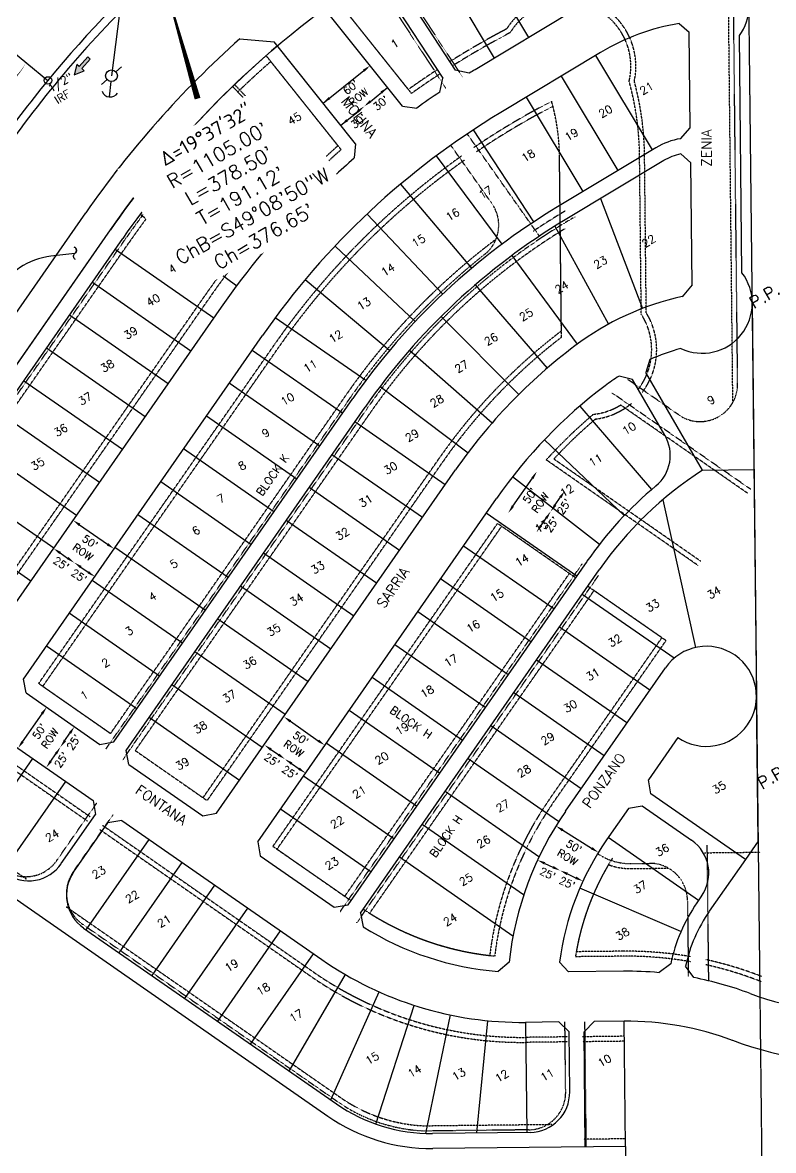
# Model space of a CAD drawing. Header units: feet. Extents: x 23 to 2149517, y -26 to 355304.
# Drawn here: x 2137476 to 2138226, y 339112 to 340239 of the extents above; entities that cross this region are included whole.
import ezdxf
from ezdxf.enums import TextEntityAlignment as Align

# ---------------------------------------------------------------- set-up
doc = ezdxf.new("R2010")
doc.units = ezdxf.units.FT
doc.header["$MEASUREMENT"] = 0
for name, pattern in [('xhpc023-pt$0$HIDDEN2', [0.1875, 0.125, -0.0625]), ('xhpc023-pt$0$xHPC007pt_PHASE1A$0$DASHED2', [0.375, 0.25, -0.125]), ('xhpc023-pt$0$xHPC007pt_PHASE1A$0$HIDDEN', [0.375, 0.25, -0.125]), ('xhpc023-pt$0$xHPC007pt_PHASE1A$0$HIDDEN4', [0.0938, 0.0625, -0.0313])]:
    doc.linetypes.add(name, pattern=pattern)
for name, color, linetype in [('A-EC-CURLEX-MATTING', 6, 'Continuous'), ('A-EC-FLOW-ARROWS', 252, 'Continuous'), ('xhpc023-pt$0$C-CURB-E', 2, 'Continuous'), ('xhpc023-pt$0$V-ESMT', 2, 'xhpc023-pt$0$HIDDEN2'), ('xhpc023-pt$0$V-POWR-TEXT', 2, 'Continuous'), ('xhpc023-pt$0$V-PROP-CORN-N', 2, 'Continuous'), ('xhpc023-pt$0$V-PROP-CORN-TEXT', 2, 'Continuous'), ('xhpc023-pt$0$V-PROP-DIMS', 4, 'Continuous'), ('xhpc023-pt$0$V-PROP-N', 2, 'Continuous'), ('xhpc023-pt$0$V-PROP-SUBD-IDEN-N', 6, 'Continuous'), ('xhpc023-pt$0$V-RWAY-LABL-N', 1, 'Continuous'), ('xhpc023-pt$0$xHPC007pt_PHASE1-AMENDED PLT$0$V-ESMT-TEXT-E', 6, 'Continuous'), ('xhpc023-pt$0$xHPC007pt_PHASE1-AMENDED PLT$0$V-RWAY-N', 6, 'Continuous'), ('xhpc023-pt$0$xHPC007pt_PHASE1-AMENDED PLT$0$V-SUBD-LINE-N', 6, 'Continuous'), ('xhpc023-pt$0$xHPC007pt_PHASE1A$0$V-AREA-TEMP-N', 6, 'Continuous'), ('xhpc023-pt$0$xHPC007pt_PHASE1A$0$V-ESMT-ACSS-N', 6, 'xhpc023-pt$0$xHPC007pt_PHASE1A$0$HIDDEN4'), ('xhpc023-pt$0$xHPC007pt_PHASE1A$0$V-ESMT-TEXT-E', 6, 'Continuous'), ('xhpc023-pt$0$xHPC007pt_PHASE1A$0$V-ESMT-UTIL-N', 6, 'xhpc023-pt$0$xHPC007pt_PHASE1A$0$DASHED2'), ('xhpc023-pt$0$xHPC007pt_PHASE1A$0$V-POWR-LINE', 6, 'xhpc023-pt$0$xHPC007pt_PHASE1A$0$ELECT_LINE'), ('xhpc023-pt$0$xHPC007pt_PHASE1A$0$V-POWR-TEXT', 6, 'Continuous'), ('xhpc023-pt$0$xHPC007pt_PHASE1A$0$V-PROP-CORN-N', 6, 'Continuous'), ('xhpc023-pt$0$xHPC007pt_PHASE1A$0$V-PROP-N', 6, 'Continuous'), ('xhpc023-pt$0$xHPC007pt_PHASE1A$0$V-RWAY-DIMS-N', 6, 'Continuous'), ('xhpc023-pt$0$xHPC007pt_PHASE1A$0$V-RWAY-N', 6, 'Continuous'), ('xhpc023-pt$0$xHPC007pt_PHASE1A$0$V-SBCK-N', 6, 'xhpc023-pt$0$xHPC007pt_PHASE1A$0$HIDDEN')]:
    doc.layers.add(name, color=color, linetype=linetype)
doc.styles.add('xhpc023-pt$0$L100', font='simplex', dxfattribs={"height": 10})
doc.styles.add('xhpc023-pt$0$L120', font='simplex', dxfattribs={"height": 12})
doc.styles.add('xhpc023-pt$0$L140', font='simplex', dxfattribs={"height": 14})
doc.styles.add('xhpc023-pt$0$L60', font='simplex', dxfattribs={"height": 6})
doc.styles.add('xhpc023-pt$0$L80', font='simplex', dxfattribs={"height": 8})
doc.styles.add('xhpc023-pt$0$xHPC007pt_PHASE1A$0$L140', font='simplex', dxfattribs={"height": 14})
doc.styles.add('xhpc023-pt$0$xHPC007pt_PHASE1A$0$Standard', font='txt')
doc.linetypes.add('xhpc023-pt$0$xHPC007pt_PHASE1A$0$ELECT_LINE', pattern='A,1,-0.02,["E",xhpc023-pt$0$xHPC007pt_PHASE1A$0$Standard,S=0.075,R=0,X=-0.025,Y=-0.0375],-0.02', length=1.04)

# ---------------------------------------------------------------- blocks, each defined once
blk = doc.blocks.new('xhpc023-pt$0$xHPC007pt_PHASE1A$0$PP')
at = {"linetype": 'Continuous'}
for p, q in [((4.4, 3.8), (10.1, 8.8)), ((-4.4, -3.8), (-10.1, -8.8))]:
    blk.add_line(p, q, dxfattribs=at)
blk.add_circle((0, 0), 5.85, dxfattribs=at)
blk = doc.blocks.new('xhpc023-pt')
at = {"layer": 'xhpc023-pt$0$C-CURB-E'}
blk.add_arc((2138348.6, 339486.6), 1087.9, 133.1781, 145.0488, dxfattribs=at)
at = {"layer": 'xhpc023-pt$0$V-ESMT'}
blk.add_line((2138253.3, 335681.3), (2138179.9, 342179.6), dxfattribs=at)
at = {"layer": 'xhpc023-pt$0$V-PROP-CORN-N'}
blk.add_circle((2137501.2, 340181.4), 3.75, dxfattribs=at)
at = {"layer": 'xhpc023-pt$0$V-PROP-DIMS'}
for points in [[(2137612.2, 340298.3, 0, 6, 0), (2137650.7, 340163.2, 6, 6, 0)], [(2137479.5, 340199.1, 0, 5, -0.249402), (2137407.4, 340154.1, 5, 5, 0.875209)]]:
    blk.add_lwpolyline(points, format="xyseb", dxfattribs=at)
at = {"layer": 'xhpc023-pt$0$V-PROP-N'}
blk.add_line((2137459.1, 340215.9), (2137501.2, 340181.4), dxfattribs=at)
blk.add_arc((2138355.8, 339481), 1105, 121.0399, 140.6655, dxfattribs=at)
at = {"layer": 'xhpc023-pt$0$V-PROP-SUBD-IDEN-N'}
blk.add_lwpolyline([(2137528.9, 340002.4, -0.57735), (2137528.2, 340008.6, 0.57735), (2137527.5, 340014.8, -0.57735), (2137528.2, 340008.6), (2137504.2, 340005.8, 0.246081), (2137450.5, 339969.1, 64.641161)], format="xyb", dxfattribs=at)
at = {"layer": 'xhpc023-pt$0$xHPC007pt_PHASE1-AMENDED PLT$0$V-ESMT-TEXT-E'}
blk.add_lwpolyline([(2138206.3, 340013.2, 0, 4.17, 0), (2138218.8, 340013.2, 0, 0, 0), (2138350.8, 340012.9, 0, 0, 0), (2138394.3, 339973.9, 0, 0, 0)], format="xyseb", dxfattribs=at)
blk.add_lwpolyline([(2138206.3, 340013.2, 0, 4.17, 0), (2138218.8, 340013.2, 0, 0, 0), (2138350.8, 340012.9, 0, 0, 0), (2138394.3, 339973.9, 0, 0, 0)], format="xyseb", dxfattribs=at)
at = {"layer": 'xhpc023-pt$0$xHPC007pt_PHASE1-AMENDED PLT$0$V-RWAY-N'}
for p, q in [((2137827.1, 340288.2), (2137895.6, 340183.7)), ((2137827.1, 340288.2), (2137895.6, 340183.7)), ((2137855.5, 340155.7), (2137774.3, 340257.3)), ((2137855.5, 340155.7), (2137774.3, 340257.3)), ((2137870.6, 340249.2), (2137908.2, 340191.8)), ((2137870.6, 340249.2), (2137908.2, 340191.8)), ((2138027.5, 340252.1), (2137927.9, 340192.1)), ((2138027.5, 340252.1), (2137927.9, 340192.1)), ((2138132, 340238.4), (2138142, 340229.8)), ((2138132, 340238.4), (2138142, 340229.8)), ((2138143, 340134), (2138142, 340229.8)), ((2138143, 340134), (2138142, 340229.8)), ((2138194.6, 339989.2), (2138192.1, 340226.3)), ((2138194.6, 339989.2), (2138192.1, 340226.3)), ((2137692.9, 340223), (2137727.4, 340219.9)), ((2137692.9, 340223), (2137727.4, 340219.9)), ((2137808.6, 340118.2), (2137727.4, 340219.9)), ((2137808.6, 340118.2), (2137727.4, 340219.9)), ((2138053.3, 340209.3), (2137953.6, 340149.3)), ((2138053.3, 340209.3), (2137953.6, 340149.3)), ((2137922.2, 340188.7), (2137908.2, 340191.8)), ((2137892.8, 340169.8), (2137895.6, 340183.7)), ((2137685.6, 340175.2), (2137772.4, 340085.3)), ((2137685.6, 340175.2), (2137772.4, 340085.3)), ((2137855.5, 340155.7), (2137869.8, 340153.8)), ((2137855.5, 340155.7), (2137869.8, 340153.8)), ((2137714.2, 340124), (2137761.7, 340074.8)), ((2137714.2, 340124), (2137761.7, 340074.8)), ((2138133.2, 340123.1), (2138143, 340134)), ((2137808.6, 340118.2), (2137807.3, 340103.9)), ((2137808.6, 340118.2), (2137807.3, 340103.9)), ((2138108.6, 340114.2), (2138010.4, 340055)), ((2138108.6, 340114.2), (2138010.4, 340055)), ((2138116.4, 340101.3), (2138018.1, 340042.2)), ((2138116.4, 340101.3), (2138018.1, 340042.2)), ((2138143.4, 340099), (2138133.4, 340107.9)), ((2138144.7, 339977.3), (2138143.4, 340099)), ((2138144.7, 339977.3), (2138143.4, 340099)), ((2137772.4, 340085.3), (2137786.6, 340085)), ((2137761.6, 340060.4), (2137761.7, 340074.8)), ((2137143.3, 339480.3), (2137539, 340049.2)), ((2137143.3, 339480.3), (2137539, 340049.2)), ((2137219.3, 339537), (2137563.6, 340032)), ((2137219.3, 339537), (2137563.6, 340032)), ((2137263, 339573.6), (2137576, 340023.5)), ((2137263, 339573.6), (2137576, 340023.5)), ((2138144.7, 339977.3), (2138135, 339965.3)), ((2138144.7, 339977.3), (2138135, 339965.3)), ((2137441.5, 339620), (2137674.5, 339954.9)), ((2137441.5, 339620), (2137674.5, 339954.9)), ((2138204.9, 339959.3), (2138209.1, 339566.5)), ((2138204.9, 339959.3), (2138209.1, 339566.5)), ((2137476.8, 339583.2), (2137715.5, 339926.4)), ((2137476.8, 339583.2), (2137715.5, 339926.4)), ((2138102.6, 339902.5), (2138098.6, 339889.6)), ((2138155.3, 339791.9), (2138098.6, 339889.6)), ((2138155.3, 339791.9), (2138098.6, 339889.6)), ((2138085.3, 339882.5), (2138071.8, 339885.9)), ((2138117.6, 339826.9), (2138085.3, 339882.5)), ((2138117.6, 339826.9), (2138085.3, 339882.5)), ((2137567.1, 339520.4), (2137805.8, 339863.6)), ((2137567.1, 339520.4), (2137805.8, 339863.6)), ((2137579.4, 339511.9), (2137818.1, 339855)), ((2137579.4, 339511.9), (2137818.1, 339855)), ((2137669.7, 339449), (2137908.4, 339792.2)), ((2137669.7, 339449), (2137908.4, 339792.2)), ((2137710.8, 339420.5), (2137949.5, 339763.6)), ((2137710.8, 339420.5), (2137949.5, 339763.6)), ((2137801.1, 339357.7), (2138039.8, 339700.8)), ((2137801.1, 339357.7), (2138039.8, 339700.8)), ((2137813.4, 339349.2), (2138052.1, 339692.3)), ((2137813.4, 339349.2), (2138052.1, 339692.3)), ((2138018.3, 339451), (2138118.1, 339594.5)), ((2138018.3, 339451), (2138118.1, 339594.5)), ((2137479.3, 339569.3), (2137476.8, 339583.2)), ((2137479.3, 339569.3), (2137476.8, 339583.2)), ((2137479.3, 339569.3), (2137553.2, 339517.9)), ((2137479.3, 339569.3), (2137553.2, 339517.9)), ((2137219.3, 339537), (2137780.9, 339146.4)), ((2137219.3, 339537), (2137780.9, 339146.4)), ((2137459, 339522.6), (2137546.3, 339461.8)), ((2137459, 339522.6), (2137546.3, 339461.8)), ((2137553.2, 339517.9), (2137567.1, 339520.4)), ((2138130.6, 339524.9), (2138101.1, 339482.5)), ((2138130.6, 339524.9), (2138101.1, 339482.5)), ((2137581.9, 339497.9), (2137579.4, 339511.9)), ((2137581.9, 339497.9), (2137655.8, 339446.5)), ((2137581.9, 339497.9), (2137655.8, 339446.5)), ((2138103.6, 339468.6), (2138101.1, 339482.5)), ((2137546.3, 339461.8), (2137548.8, 339447.9)), ((2138198, 339403), (2138103.6, 339468.6)), ((2138198, 339403), (2138103.6, 339468.6)), ((2137514.5, 339398.7), (2137548.8, 339447.9)), ((2137514.5, 339398.7), (2137548.8, 339447.9)), ((2137655.8, 339446.5), (2137669.7, 339449)), ((2137655.8, 339446.5), (2137669.7, 339449)), ((2138081.1, 339453.8), (2138059.3, 339422.5)), ((2138081.1, 339453.8), (2138059.3, 339422.5)), ((2138095, 339456.3), (2138081.1, 339453.8)), ((2138144.3, 339422), (2138095, 339456.3)), ((2138144.3, 339422), (2138095, 339456.3)), ((2137526.8, 339390.1), (2137561.1, 339439.4)), ((2137526.8, 339390.1), (2137561.1, 339439.4)), ((2137575, 339441.9), (2137561.1, 339439.4)), ((2137575, 339441.9), (2137774.9, 339302.8)), ((2137575, 339441.9), (2137774.9, 339302.8)), ((2137710.8, 339420.5), (2137713.3, 339406.6)), ((2137710.8, 339420.5), (2137713.3, 339406.6)), ((2137713.3, 339406.6), (2137787.2, 339355.2)), ((2137713.3, 339406.6), (2137787.2, 339355.2)), ((2138198, 339403), (2138162, 339351.1)), ((2138198, 339403), (2138162, 339351.1)), ((2137787.2, 339355.2), (2137801.1, 339357.7)), ((2138154.3, 339366.4), (2138149.6, 339359.7)), ((2138154.3, 339366.4), (2138149.6, 339359.7)), ((2137813.4, 339349.2), (2137816.1, 339335.5)), ((2137536.8, 339334.4), (2137789.5, 339158.7)), ((2137536.8, 339334.4), (2137789.5, 339158.7)), ((2137962, 339300.4), (2137951.1, 339291.1)), ((2137962, 339300.4), (2137951.1, 339291.1)), ((2138012.3, 339300.4), (2138021.2, 339290.6)), ((2138012.3, 339300.4), (2138021.2, 339290.6)), ((2138076.2, 339291.2), (2138021.2, 339290.6)), ((2138076.2, 339291.2), (2138021.2, 339290.6)), ((2138123.4, 339298.6), (2138111.8, 339289.8)), ((2138146.4, 339284.8), (2138138.3, 339296.4)), ((2138011.8, 339240.5), (2137978.5, 339240.1)), ((2138011.8, 339240.5), (2137978.5, 339240.1)), ((2138011.8, 339240.5), (2138021.9, 339230.6)), ((2138036.9, 339230.8), (2138046.8, 339240.9)), ((2138076.8, 339241.2), (2138046.8, 339240.9)), ((2138076.8, 339241.2), (2138046.8, 339240.9)), ((2138022.5, 339170.6), (2138021.9, 339230.6)), ((2138022.5, 339170.6), (2138021.9, 339230.6)), ((2138038.1, 339115.8), (2138036.9, 339230.8)), ((2138038.1, 339115.8), (2138036.9, 339230.8)), ((2137983, 339130.2), (2137885.5, 339129.1)), ((2137983, 339130.2), (2137885.5, 339129.1))]:
    blk.add_line(p, q, dxfattribs=at)
for centre, radius, start, end in [((2138151.7, 340255.8), 50, 323.7445, 102.9793), ((2138151.7, 340255.8), 50, 323.7445, 102.9793), ((2138169.3, 340016.5), 225, 99.5405, 121.04), ((2138169.3, 340016.5), 225, 99.5405, 121.04), ((2138355.8, 339481), 995, 131.7761, 145.1772), ((2138355.8, 339481), 995, 131.7761, 145.1772), ((2138355.8, 339481), 965, 130.3902, 145.1772), ((2138355.8, 339481), 965, 130.3902, 145.1772), ((2138355.8, 339481), 830, 121.04, 121.4965), ((2138355.8, 339481), 830, 121.04, 121.4965), ((2138355.8, 339481), 1105, 140.6655, 145.1772), ((2138355.8, 339481), 1105, 140.6655, 145.1772), ((2138355.8, 339481), 830, 123.9127, 125.847), ((2138355.8, 339481), 830, 123.9127, 125.847), ((2138355.8, 339481), 780, 121.04, 145.1772), ((2138355.8, 339481), 780, 121.04, 145.1772), ((2137685.4, 340096.3), 40, 43.9706, 137.458), ((2137685.4, 340096.3), 40, 43.9706, 137.458), ((2138355.8, 339481), 950, 137.458, 145.1772), ((2138355.8, 339481), 950, 137.458, 145.1772), ((2138143.9, 340055.6), 68.4, 99.0004, 121.04), ((2138143.9, 340055.6), 68.4, 99.0004, 121.04), ((2138355.8, 339481), 830, 131.3704, 133.3047), ((2138355.8, 339481), 830, 131.3704, 133.3047), ((2138143.9, 340055.6), 53.4, 101.3629, 121.04), ((2138143.9, 340055.6), 53.4, 101.3629, 121.04), ((2138355.8, 339481), 830, 135.7209, 145.1772), ((2138355.8, 339481), 830, 135.7209, 145.1772), ((2138355.8, 339481), 670, 121.04, 145.1772), ((2138355.8, 339481), 670, 121.04, 145.1772), ((2138355.8, 339481), 655, 121.04, 145.1772), ((2138355.8, 339481), 655, 121.04, 145.1772), ((2138154.9, 339958.8), 50, 244.837, 37.4843), ((2138154.9, 339958.8), 50, 244.837, 37.4843), ((2138193.3, 339696.6), 275, 102.2372, 127.0109), ((2138193.3, 339696.6), 275, 102.2372, 127.0109), ((2138355.8, 339481), 545, 127.0109, 145.1772), ((2138355.8, 339481), 545, 127.0109, 145.1772), ((2138193.3, 339696.6), 225, 105.3728, 113.7786), ((2138193.3, 339696.6), 225, 105.3728, 113.7786), ((2138355.8, 339481), 495, 127.0109, 145.1772), ((2138355.8, 339481), 495, 127.0109, 145.1772), ((2138193.3, 339696.6), 225, 122.6946, 127.0109), ((2138193.3, 339696.6), 225, 122.6946, 127.0109), ((2138083, 339806.8), 40, 309.9376, 30.1479), ((2138083, 339806.8), 40, 309.9376, 30.1479), ((2138355.8, 339481), 370, 122.8223, 145.1772), ((2138355.8, 339481), 370, 122.8223, 145.1772), ((2138355.8, 339481), 385, 129.9376, 145.1772), ((2138355.8, 339481), 385, 129.9376, 145.1772), ((2138159.1, 339565.9), 50, 235.1772, 145.1772), ((2138159.1, 339565.9), 50, 235.1772, 145.1772), ((2138285.1, 339265.4), 325, 145.1772, 173.8269), ((2138285.1, 339265.4), 325, 145.1772, 173.8269), ((2138285.1, 339265.4), 275, 145.1748, 172.6901), ((2138285.1, 339265.4), 275, 145.1748, 172.6901), ((2138121.5, 339389.2), 40, 325.1772, 55.1772), ((2138121.5, 339389.2), 40, 325.1772, 55.1772), ((2137481.7, 339421.5), 40, 235.1772, 325.1772), ((2137481.7, 339421.5), 40, 235.1772, 325.1772), ((2137559.7, 339367.3), 40, 145.1772, 235.1772), ((2137559.7, 339367.3), 40, 145.1772, 235.1772), ((2138285.1, 339265.4), 165, 145.1748, 168.4204), ((2138285.1, 339265.4), 165, 145.1748, 168.4204), ((2138285.1, 339265.4), 150, 145.1748, 168.0702), ((2138285.1, 339265.4), 150, 145.1748, 168.0702), ((2137974.8, 339590.1), 300, 238.0686, 265.4661), ((2137974.8, 339590.1), 300, 238.0686, 265.4661), ((2137974.8, 339590.1), 350, 235.1772, 270.6144), ((2137974.8, 339590.1), 350, 235.1772, 270.6144), ((2138080, 338941.2), 350, 84.7857, 90.6144), ((2138080, 338941.2), 350, 84.7857, 90.6144), ((2138308.1, 339549.9), 300, 249.4518, 301.0667), ((2138308.1, 339549.9), 300, 249.4518, 301.0667), ((2138080, 338941.2), 350, 69.4518, 79.0559), ((2138080, 338941.2), 350, 69.4518, 79.0559), ((2138308.1, 339549.9), 350, 249.4518, 301.0667), ((2138308.1, 339549.9), 350, 249.4518, 301.0667), ((2138080, 338941.2), 300, 69.4518, 90.6144), ((2138080, 338941.2), 300, 69.4518, 90.6144), ((2137982.5, 339170.2), 40, 270.6144, 0.6144), ((2137982.5, 339170.2), 40, 270.6144, 0.6144), ((2137883.7, 339294.1), 165, 235.1772, 270.6144), ((2137883.7, 339294.1), 165, 235.1772, 270.6144)]:
    blk.add_arc(centre, radius, start, end, dxfattribs=at)
at = {"layer": 'xhpc023-pt$0$xHPC007pt_PHASE1-AMENDED PLT$0$V-SUBD-LINE-N'}
for p, q in [((2137919.6, 340327.2), (2137981.5, 340224.4)), ((2137919.6, 340327.2), (2137981.5, 340224.4)), ((2137885.4, 340306.6), (2137947.2, 340203.8)), ((2137885.4, 340306.6), (2137947.2, 340203.8)), ((2138105.2, 340112.1), (2138048.5, 340206.4)), ((2138105.2, 340112.1), (2138048.5, 340206.4)), ((2138070.9, 340091.5), (2138014.2, 340185.7)), ((2138070.9, 340091.5), (2138014.2, 340185.7)), ((2138036.1, 340070.5), (2137979.3, 340164.8)), ((2138036.1, 340070.5), (2137979.3, 340164.8)), ((2137986.8, 340040.2), (2137926.3, 340132)), ((2137986.8, 340040.2), (2137926.3, 340132)), ((2137650.1, 340117), (2137739.3, 340036.6)), ((2137650.1, 340117), (2137739.3, 340036.6)), ((2137955.1, 340017.9), (2137889.3, 340106)), ((2137955.1, 340017.9), (2137889.3, 340106)), ((2137621, 340083.1), (2137713.8, 340007)), ((2137621, 340083.1), (2137713.8, 340007)), ((2137924.6, 339993.8), (2137853.8, 340077.9)), ((2137924.6, 339993.8), (2137853.8, 340077.9)), ((2138053.3, 340063.3), (2138095.2, 339953.5)), ((2138053.3, 340063.3), (2138095.2, 339953.5)), ((2137593.5, 340047.8), (2137689.8, 339976.2)), ((2137593.5, 340047.8), (2137689.8, 339976.2)), ((2137895.6, 339967.9), (2137820.1, 340047.9)), ((2137895.6, 339967.9), (2137820.1, 340047.9)), ((2138007.8, 340035.8), (2138061.4, 339937.9)), ((2138007.8, 340035.8), (2138061.4, 339937.9)), ((2137568.4, 340012.7), (2137667, 339944.1)), ((2137568.4, 340012.7), (2137667, 339944.1)), ((2137868.2, 339940.4), (2137788.1, 340015.9)), ((2137868.2, 339940.4), (2137788.1, 340015.9)), ((2137964.6, 340006.3), (2138029.9, 339917.8)), ((2137964.6, 340006.3), (2138029.9, 339917.8)), ((2137545.6, 339979.8), (2137644.1, 339911.3)), ((2137545.6, 339979.8), (2137644.1, 339911.3)), ((2137842.4, 339911.4), (2137758.1, 339982.1)), ((2137842.4, 339911.4), (2137758.1, 339982.1)), ((2137928.1, 339977), (2137999.9, 339893.7)), ((2137928.1, 339977), (2137999.9, 339893.7)), ((2137522.8, 339947), (2137621.3, 339878.5)), ((2137522.8, 339947), (2137621.3, 339878.5)), ((2137818.7, 339881.4), (2137728.3, 339944.3)), ((2137818.7, 339881.4), (2137728.3, 339944.3)), ((2137894, 339945.5), (2137971.6, 339867.5)), ((2137894, 339945.5), (2137971.6, 339867.5)), ((2137499.9, 339914.2), (2137598.4, 339845.6)), ((2137499.9, 339914.2), (2137598.4, 339845.6)), ((2137795.5, 339848.8), (2137705.2, 339911.6)), ((2137795.5, 339848.8), (2137705.2, 339911.6)), ((2137862.3, 339911.7), (2137945.2, 339839.3)), ((2137862.3, 339911.7), (2137945.2, 339839.3)), ((2137477.1, 339881.3), (2137575.6, 339812.8)), ((2137477.1, 339881.3), (2137575.6, 339812.8)), ((2137772.7, 339816), (2137682.4, 339878.8)), ((2137772.7, 339816), (2137682.4, 339878.8)), ((2137833.1, 339875.7), (2137920.9, 339809.4)), ((2137833.1, 339875.7), (2137920.9, 339809.4)), ((2138104.6, 339772.7), (2138032.8, 339856)), ((2138104.6, 339772.7), (2138032.8, 339856)), ((2137454.2, 339848.5), (2137552.8, 339780)), ((2137454.2, 339848.5), (2137552.8, 339780)), ((2137749.9, 339783.1), (2137659.6, 339845.9)), ((2137749.9, 339783.1), (2137659.6, 339845.9)), ((2137898.2, 339777.4), (2137807.9, 339840.2)), ((2137898.2, 339777.4), (2137807.9, 339840.2)), ((2138077, 339746.5), (2137997.4, 339822.3)), ((2138077, 339746.5), (2137997.4, 339822.3)), ((2137431.4, 339815.6), (2137529.9, 339747.1)), ((2137431.4, 339815.6), (2137529.9, 339747.1)), ((2137727, 339750.3), (2137636.7, 339813.1)), ((2137727, 339750.3), (2137636.7, 339813.1)), ((2137875.3, 339744.6), (2137785, 339807.4)), ((2137875.3, 339744.6), (2137785, 339807.4)), ((2138052.2, 339717.7), (2137965.4, 339785.3)), ((2138052.2, 339717.7), (2137965.4, 339785.3)), ((2138155.3, 339791.9), (2138206.7, 339792.5)), ((2138155.3, 339791.9), (2138206.7, 339792.5)), ((2137408.6, 339782.8), (2137507.1, 339714.3)), ((2137408.6, 339782.8), (2137507.1, 339714.3)), ((2137704.2, 339717.4), (2137613.9, 339780.3)), ((2137704.2, 339717.4), (2137613.9, 339780.3)), ((2137852.5, 339711.7), (2137762.2, 339774.6)), ((2137852.5, 339711.7), (2137762.2, 339774.6)), ((2138115.4, 339762.2), (2138148.2, 339614.7)), ((2138115.4, 339762.2), (2138148.2, 339614.7)), ((2137385.7, 339750), (2137484.2, 339681.4)), ((2137385.7, 339750), (2137484.2, 339681.4)), ((2137681.3, 339684.6), (2137591, 339747.4)), ((2137681.3, 339684.6), (2137591, 339747.4)), ((2137829.6, 339678.9), (2137739.3, 339741.7)), ((2137829.6, 339678.9), (2137739.3, 339741.7)), ((2138029.5, 339686.1), (2137939.2, 339748.9)), ((2138029.5, 339686.1), (2137939.2, 339748.9)), ((2137658.5, 339651.8), (2137568.2, 339714.6)), ((2137658.5, 339651.8), (2137568.2, 339714.6)), ((2137806.8, 339646.1), (2137716.5, 339708.9)), ((2137806.8, 339646.1), (2137716.5, 339708.9)), ((2138006.7, 339653.2), (2137916.4, 339716)), ((2138006.7, 339653.2), (2137916.4, 339716)), ((2137635.7, 339618.9), (2137545.4, 339681.8)), ((2137635.7, 339618.9), (2137545.4, 339681.8)), ((2137784, 339613.2), (2137693.6, 339676)), ((2137784, 339613.2), (2137693.6, 339676)), ((2137983.8, 339620.4), (2137893.5, 339683.2)), ((2137983.8, 339620.4), (2137893.5, 339683.2)), ((2138126.8, 339604), (2138035.1, 339667.8)), ((2138126.8, 339604), (2138035.1, 339667.8)), ((2137961, 339587.5), (2137870.7, 339650.4)), ((2137961, 339587.5), (2137870.7, 339650.4)), ((2137612.8, 339586.1), (2137522.5, 339648.9)), ((2137612.8, 339586.1), (2137522.5, 339648.9)), ((2137761.1, 339580.4), (2137670.8, 339643.2)), ((2137761.1, 339580.4), (2137670.8, 339643.2)), ((2138102.5, 339572.2), (2138012.2, 339635)), ((2138102.5, 339572.2), (2138012.2, 339635)), ((2137590, 339553.3), (2137499.7, 339616.1)), ((2137590, 339553.3), (2137499.7, 339616.1)), ((2137938.1, 339554.7), (2137847.8, 339617.5)), ((2137938.1, 339554.7), (2137847.8, 339617.5)), ((2137738.3, 339547.6), (2137648, 339610.4)), ((2137738.3, 339547.6), (2137648, 339610.4)), ((2138079.7, 339539.3), (2137989.4, 339602.1)), ((2138079.7, 339539.3), (2137989.4, 339602.1)), ((2137915.3, 339521.9), (2137825, 339584.7)), ((2137915.3, 339521.9), (2137825, 339584.7)), ((2137715.4, 339514.7), (2137625.1, 339577.5)), ((2137715.4, 339514.7), (2137625.1, 339577.5)), ((2138056.9, 339506.5), (2137966.6, 339569.3)), ((2138056.9, 339506.5), (2137966.6, 339569.3)), ((2138210.7, 339421.2), (2138209.1, 339566.5)), ((2138210.7, 339421.2), (2138209.1, 339566.5)), ((2137892.5, 339489), (2137802.2, 339551.8)), ((2137892.5, 339489), (2137802.2, 339551.8)), ((2137692.6, 339481.9), (2137602.3, 339544.7)), ((2137692.6, 339481.9), (2137602.3, 339544.7)), ((2138034, 339473.6), (2137943.7, 339536.5)), ((2138034, 339473.6), (2137943.7, 339536.5)), ((2137869.6, 339456.2), (2137779.3, 339519)), ((2137869.6, 339456.2), (2137779.3, 339519)), ((2137423.3, 339413.4), (2137486.1, 339503.7)), ((2137423.3, 339413.4), (2137486.1, 339503.7)), ((2138011.4, 339440.7), (2137920.9, 339503.6)), ((2138011.4, 339440.7), (2137920.9, 339503.6)), ((2137456.1, 339390.5), (2137519, 339480.8)), ((2137456.1, 339390.5), (2137519, 339480.8)), ((2137846.8, 339423.4), (2137756.5, 339486.2)), ((2137846.8, 339423.4), (2137756.5, 339486.2)), ((2137991.8, 339405.5), (2137898, 339470.8)), ((2137991.8, 339405.5), (2137898, 339470.8)), ((2137823.9, 339390.5), (2137733.6, 339453.3)), ((2137823.9, 339390.5), (2137733.6, 339453.3)), ((2137976.5, 339367.5), (2137875.2, 339438)), ((2137976.5, 339367.5), (2137875.2, 339438)), ((2138151.3, 339362), (2138061, 339424.8)), ((2138151.3, 339362), (2138061, 339424.8)), ((2137539.5, 339332.6), (2137602.3, 339422.9)), ((2137539.5, 339332.6), (2137602.3, 339422.9)), ((2138210.7, 339421.2), (2138198, 339403)), ((2138210.7, 339421.2), (2138198, 339403)), ((2137965.8, 339326.2), (2137852.4, 339405.1)), ((2137965.8, 339326.2), (2137852.4, 339405.1)), ((2137572.3, 339309.7), (2137635.2, 339400)), ((2137572.3, 339309.7), (2137635.2, 339400)), ((2137605.2, 339286.9), (2137668, 339377.2)), ((2137605.2, 339286.9), (2137668, 339377.2)), ((2138133.6, 339330.8), (2138032.6, 339374.3)), ((2138133.6, 339330.8), (2138032.6, 339374.3)), ((2137638, 339264), (2137700.8, 339354.3)), ((2137638, 339264), (2137700.8, 339354.3)), ((2137670.9, 339241.2), (2137733.7, 339331.5)), ((2137670.9, 339241.2), (2137733.7, 339331.5)), ((2137703.7, 339218.3), (2137766.5, 339308.6)), ((2137703.7, 339218.3), (2137766.5, 339308.6)), ((2137742.3, 339191.5), (2137798.5, 339287.8)), ((2137742.3, 339191.5), (2137798.5, 339287.8)), ((2137783.7, 339162.7), (2137832, 339270.6)), ((2137783.7, 339162.7), (2137832, 339270.6)), ((2137828.7, 339138.5), (2137867.1, 339257.1)), ((2137828.7, 339138.5), (2137867.1, 339257.1)), ((2137878.8, 339129.2), (2137903.5, 339247.5)), ((2137878.8, 339129.2), (2137903.5, 339247.5)), ((2137929.8, 339129.6), (2137940.8, 339241.8)), ((2137929.8, 339129.6), (2137940.8, 339241.8)), ((2137938.8, 339221.3), (2137940.8, 339241.8)), ((2137938.8, 339221.3), (2137940.8, 339241.8)), ((2137978.5, 339240.1), (2137979.7, 339130.1)), ((2137978.5, 339240.1), (2137979.7, 339130.1)), ((2138078.1, 339116.2), (2138076.8, 339241.2)), ((2138078.1, 339116.2), (2138076.8, 339241.2))]:
    blk.add_line(p, q, dxfattribs=at)
at = {"layer": 'xhpc023-pt$0$xHPC007pt_PHASE1A$0$V-AREA-TEMP-N'}
blk.add_lwpolyline([(2137219.3, 339537), (2137563.6, 340032, -0.10571), (2137858.3, 340307.8), (2138155.3, 340486.6), (2138253.1, 340319.4)], format="xyb", dxfattribs=at)
at = {"layer": 'xhpc023-pt$0$xHPC007pt_PHASE1A$0$V-ESMT-ACSS-N'}
for p, q in [((2138190.3, 339878.4), (2138185, 340371.6)), ((2137824.7, 340286.7), (2137898.7, 340173.7)), ((2137872.4, 340250.4), (2137915.5, 340184.6)), ((2137687.6, 340177.2), (2137781.4, 340080.1)), ((2137992.2, 340025.9), (2137920.1, 340128)), ((2137712.6, 340122.6), (2137767.1, 340066.1)), ((2137944.7, 340058.5), (2137903.7, 340116.6)), ((2137265.1, 339572.2), (2137578, 340022)), ((2138131.4, 339847.2), (2138079.8, 339883.1)), ((2137559.4, 339513.6), (2137803.8, 339865)), ((2138203.5, 339772.7), (2138064.7, 339869.2)), ((2137575.8, 339502.2), (2137820.2, 339853.6)), ((2137793.3, 339350.9), (2138034.9, 339698.2)), ((2137809.8, 339339.5), (2138051.3, 339686.7)), ((2137510, 339401.8), (2137550, 339459.3)), ((2137526.4, 339390.4), (2137566.4, 339447.8)), ((2138159.6, 339417.1), (2138161.1, 339281.7)), ((2138083.5, 339398.8), (2138102.3, 339399)), ((2138140.2, 339361.9), (2138141, 339285.8)), ((2137535.8, 339338.2), (2137790.9, 339160.7)), ((2138018.5, 339170.6), (2138017.7, 339240.6)), ((2138039.1, 339115.8), (2138037.7, 339240.8)), ((2137981.4, 339132.7), (2137885.4, 339131.6))]:
    blk.add_line(p, q, dxfattribs=at)
for centre, radius, start, end in [((2137685.6, 340096.5), 37.5, 43.9706, 137.4357), ((2138355.8, 339481), 947.5, 137.4357, 145.1772), ((2137914.1, 340036.8), 37.5, 308.4746, 35.2449), ((2138355.8, 339481), 652.5, 120.1626, 123.9327), ((2138355.8, 339481), 652.5, 123.9327, 145.1772), ((2138355.8, 339481), 672.5, 128.4746, 145.1772), ((2138152.8, 339878), 37.5, 235.1772, 0.6144), ((2137479.2, 339423.2), 37.5, 235.1772, 325.1772), ((2138082.8, 339456.3), 57.5, 235.5401, 270.6144), ((2137557.2, 339369), 37.5, 145.1772, 235.1772), ((2138102.7, 339361.5), 37.5, 0.6144, 90.6144), ((2137981, 339170.2), 37.5, 270.6144, 0.6144), ((2137883.7, 339294.1), 162.5, 235.1772, 270.6144)]:
    blk.add_arc(centre, radius, start, end, dxfattribs=at)
at = {"layer": 'xhpc023-pt$0$xHPC007pt_PHASE1A$0$V-ESMT-TEXT-E'}
blk.add_lwpolyline([(2138207.1, 339944, 0, 4.17, 0), (2138194.6, 339944, 0, 0, 0), (2138179.4, 339944, 0, 0, 0)], format="xyseb", dxfattribs=at)
at = {"layer": 'xhpc023-pt$0$xHPC007pt_PHASE1A$0$V-ESMT-UTIL-N'}
for p, q in [((2138185.5, 339859.7), (2138180, 340371.5)), ((2137864.5, 340168.4), (2137794, 340256.6)), ((2137794.1, 340112.3), (2137723.7, 340200.5)), ((2138014.3, 339924.8), (2138012.3, 340105.8)), ((2138094, 339947.6), (2138092.3, 340106.6)), ((2137269.2, 339569.3), (2137582.1, 340019.2)), ((2137431.8, 339632.4), (2137662.2, 339963.5)), ((2137492, 339578.8), (2137727.8, 339917.8)), ((2137563.8, 339528.8), (2137799.7, 339867.9)), ((2138200.6, 339768.6), (2138073.5, 339857)), ((2137588.5, 339511.7), (2137824.3, 339850.7)), ((2137660.3, 339461.7), (2137896.1, 339800.8)), ((2138150.6, 339696.8), (2137999.1, 339802.2)), ((2137726, 339416), (2137950.4, 339738.7)), ((2138022.2, 339688.7), (2137950.4, 339738.7)), ((2137797.8, 339366.1), (2138022.2, 339688.7)), ((2137822.6, 339349.2), (2138046.8, 339671.6)), ((2138118.7, 339621.6), (2138046.8, 339671.6)), ((2138006, 339459.6), (2138118.7, 339621.6)), ((2137492, 339578.8), (2137563.8, 339528.8)), ((2137277.3, 339524.1), (2137479.8, 339383.2)), ((2137454.2, 339507.6), (2137543.5, 339445.5)), ((2137588.5, 339511.7), (2137660.3, 339461.7)), ((2137555.8, 339437), (2137766.4, 339290.5)), ((2137726, 339416), (2137797.8, 339366.1)), ((2138157.2, 339409.6), (2138212.8, 339410.2)), ((2138083.5, 339393.8), (2138121.1, 339394.2)), ((2137519.5, 339355.6), (2137793.8, 339164.8)), ((2138076.1, 339306.2), (2138028.2, 339305.7)), ((2138020.4, 339225.6), (2137978.7, 339225.1)), ((2138076.9, 339226.2), (2138035.4, 339225.7)), ((2138004.6, 339137.9), (2137885.4, 339136.6)), ((2138078, 339123.7), (2138036.5, 339123.3))]:
    blk.add_line(p, q, dxfattribs=at)
for centre, radius, start, end in [((2138018.6, 340195.4), 65, 346.8114, 148.7066), ((2138355.8, 339481), 845, 117.6966, 122.2113), ((2138355.8, 339481), 957.5, 131.3025, 133.9706), ((2138355.8, 339481), 845, 123.2468, 125.556), ((2137802.3, 340103.5), 290, 0.6144, 15.4113), ((2138355.8, 339481), 765, 117.343, 124.143), ((2137802.3, 340103.5), 210, 0.6144, 15.7513), ((2138355.8, 339481), 942.5, 135.993, 145.1772), ((2138355.8, 339481), 845, 131.6614, 133.9706), ((2138355.8, 339481), 765, 125.2449, 145.1772), ((2138355.8, 339481), 845, 135.0061, 145.1772), ((2138355.8, 339481), 662.5, 120.6677, 123.9327), ((2138355.8, 339481), 647.5, 121.4387, 123.9327), ((2138355.8, 339481), 677.5, 126.929, 145.1772), ((2138355.8, 339481), 647.5, 123.9327, 145.1772), ((2138039.4, 339912.4), 65, 322.1384, 32.8186), ((2138355.8, 339481), 560, 127.5846, 145.1772), ((2138039.4, 339912.4), 65, 275.9616, 301.6511), ((2138355.8, 339481), 480, 130.1777, 137.9965), ((2138285.1, 339265.4), 340, 145.1772, 173.0775), ((2138285.1, 339265.4), 260, 149.4405, 171.0982), ((2138082.8, 339456.3), 62.5, 249.7442, 270.6144), ((2137974.8, 339590.1), 285, 237.675, 264.5199), ((2138080, 338941.2), 365, 80.0005, 90.6144), ((2137974.8, 339590.1), 365, 235.1772, 270.6144), ((2138080, 338941.2), 365, 68.4264, 77.5947), ((2137883.7, 339294.1), 157.5, 235.1772, 270.6144)]:
    blk.add_arc(centre, radius, start, end, dxfattribs=at)
at = {"layer": 'xhpc023-pt$0$xHPC007pt_PHASE1A$0$V-POWR-LINE'}
blk.add_line((2137582.7, 340328.8), (2137564.7, 340186.1), dxfattribs=at)
at = {"layer": 'xhpc023-pt$0$xHPC007pt_PHASE1A$0$V-POWR-TEXT'}
blk.add_line((2137562.6, 340164.9), (2137564.5, 340180.3), dxfattribs=at)
blk.add_arc((2137563.5, 340173.6), 8.79, 199.7734, 326.6374, dxfattribs=at)
at = {"layer": 'xhpc023-pt$0$xHPC007pt_PHASE1A$0$V-PROP-CORN-N'}
blk.add_circle((2137501.2, 340181.4), 3.75, dxfattribs=at)
at = {"layer": 'xhpc023-pt$0$xHPC007pt_PHASE1A$0$V-PROP-N'}
for p, q in [((2137459.1, 340215.9), (2137501.2, 340181.4)), ((2137219.3, 339537), (2137780.9, 339146.4)), ((2138078.1, 339116.2), (2137885.6, 339114.1)), ((2138078.1, 339116.2), (2138079.6, 338978.8))]:
    blk.add_line(p, q, dxfattribs=at)
for centre, radius, start, end in [((2138355.8, 339481), 1105, 121.0399, 140.6655), ((2137883.7, 339294.1), 180, 235.1772, 270.6144)]:
    blk.add_arc(centre, radius, start, end, dxfattribs=at)
at = {"layer": 'xhpc023-pt$0$xHPC007pt_PHASE1A$0$V-RWAY-DIMS-N'}
for p, q in [((2137776.2, 340158.8), (2137816.8, 340191.2)), ((2137823.4, 340160.5), (2137840.5, 340174.4)), ((2137793.9, 340136.6), (2137811, 340150.4)), ((2137965.8, 339756), (2137985.2, 339783.9)), ((2138008, 339757.2), (2138013.1, 339764.6)), ((2137993.9, 339736.6), (2137999, 339744)), ((2137532.8, 339737.3), (2137560.7, 339717.9)), ((2137513.4, 339709.2), (2137520.8, 339704.1)), ((2137534.1, 339695.1), (2137541.5, 339690)), ((2137475.9, 339520.5), (2137495.3, 339548.5)), ((2137743.4, 339541), (2137771.3, 339521.5)), ((2137518.1, 339521.8), (2137523.2, 339529.2)), ((2137504, 339501.1), (2137509.1, 339508.5)), ((2137724, 339512.8), (2137731.4, 339507.7)), ((2137744.6, 339498.7), (2137752.1, 339493.6)), ((2138015.5, 339432.2), (2138044.4, 339414.2)), ((2137997.6, 339399), (2138005.7, 339395.2)), ((2138020.3, 339388.4), (2138028.4, 339384.7))]:
    blk.add_line(p, q, dxfattribs=at)
for points in [[(2137816, 340192.3), (2137817.7, 340190.2), (2137823.1, 340196.2)], [(2137833.5, 340170.4), (2137835.1, 340168.3), (2137840.5, 340174.4)], [(2137781.6, 340164.8), (2137783.3, 340162.7), (2137776.2, 340158.8)], [(2137822.6, 340161.6), (2137824.3, 340159.5), (2137817.2, 340155.5)], [(2137810.2, 340151.5), (2137811.9, 340149.4), (2137817.2, 340155.5)], [(2137799.3, 340142.7), (2137801, 340140.6), (2137793.9, 340136.6)], [(2137984.1, 339784.6), (2137986.3, 339783.1), (2137989.7, 339790.5)], [(2138012, 339765.4), (2138014.2, 339763.9), (2138017.6, 339771.2)], [(2137964.7, 339756.7), (2137966.9, 339755.2), (2137961.2, 339749.4)], [(2138006.9, 339757.9), (2138009.1, 339756.4), (2138003.5, 339750.6)], [(2137533.6, 339738.4), (2137532.1, 339736.2), (2137526.3, 339741.9)], [(2137997.9, 339744.7), (2138000.1, 339743.2), (2138003.5, 339750.6)], [(2137992.8, 339737.3), (2137995, 339735.8), (2137989.4, 339730)], [(2137561.5, 339719), (2137560, 339716.8), (2137567.3, 339713.3)], [(2137514.2, 339710.3), (2137512.7, 339708.1), (2137506.8, 339713.7)], [(2137521.6, 339705.2), (2137520.1, 339703), (2137527.4, 339699.5)], [(2137534.8, 339696.2), (2137533.3, 339694), (2137527.4, 339699.6)], [(2137542.2, 339691.1), (2137540.7, 339688.9), (2137548.1, 339685.4)], [(2137494.2, 339549.2), (2137496.4, 339547.7), (2137499.9, 339555)], [(2137744.2, 339542.1), (2137742.7, 339539.9), (2137736.9, 339545.5)], [(2137522.1, 339529.9), (2137524.3, 339528.4), (2137527.8, 339535.8)], [(2137474.8, 339521.3), (2137477, 339519.8), (2137471.3, 339514)], [(2137508, 339509.3), (2137510.2, 339507.8), (2137513.7, 339515.1)], [(2137517.1, 339522.5), (2137519.3, 339521), (2137513.6, 339515.2)], [(2137724.8, 339513.9), (2137723.2, 339511.7), (2137717.4, 339517.3)], [(2137772.1, 339522.6), (2137770.6, 339520.5), (2137777.9, 339517)], [(2137732.2, 339508.8), (2137730.7, 339506.6), (2137738, 339503.2)], [(2137745.4, 339499.8), (2137743.9, 339497.6), (2137738, 339503.2)], [(2137502.9, 339501.9), (2137505.1, 339500.4), (2137499.5, 339494.5)], [(2137752.8, 339494.7), (2137751.3, 339492.5), (2137758.7, 339489.1)], [(2138016.2, 339433.3), (2138014.8, 339431), (2138008.7, 339436.4)], [(2138045.1, 339415.3), (2138043.7, 339413), (2138051.2, 339409.9)], [(2137998.1, 339400.2), (2137997, 339397.8), (2137990.3, 339402.3)], [(2138006.3, 339396.4), (2138005.2, 339394), (2138013, 339391.8)], [(2138020.8, 339389.7), (2138019.7, 339387.2), (2138013, 339391.8)], [(2138029, 339385.9), (2138027.9, 339383.4), (2138035.7, 339381.3)]]:
    blk.add_solid(points, dxfattribs=at)
at = {"layer": 'xhpc023-pt$0$xHPC007pt_PHASE1A$0$V-RWAY-N'}
blk.add_arc((2138355.8, 339481), 1105, 140.6655, 145.1772, dxfattribs=at)
at = {"layer": 'xhpc023-pt$0$xHPC007pt_PHASE1A$0$V-SBCK-N'}
for p, q in [((2137861.3, 340172.3), (2137789.5, 340262.3)), ((2137791, 340116.2), (2137719.2, 340206.2)), ((2138014.2, 339931), (2138012.3, 340105.8)), ((2138099, 339949.1), (2138097.3, 340106.7)), ((2137428.5, 339636.4), (2137658.1, 339966.4)), ((2137496.1, 339575.9), (2137731.9, 339915)), ((2137656.2, 339464.6), (2137892, 339803.6)), ((2138153.5, 339700.9), (2138006.7, 339803)), ((2137730.1, 339413.2), (2137954.5, 339735.8)), ((2138028.4, 339684.4), (2137954.5, 339735.8)), ((2138114.6, 339624.5), (2138040.7, 339675.8)), ((2138001.9, 339462.5), (2138114.6, 339624.5)), ((2137496.1, 339575.9), (2137563.8, 339528.8)), ((2137588.5, 339511.7), (2137652.1, 339467.4)), ((2137452.5, 339502.7), (2137540.6, 339441.4)), ((2137552.9, 339432.9), (2137763.5, 339286.4)), ((2137730.1, 339413.2), (2137803.9, 339361.8)), ((2138076, 339311.2), (2138029.1, 339310.7)), ((2138020.4, 339220.6), (2137978.8, 339220.1)), ((2138077, 339221.2), (2138035.4, 339220.7))]:
    blk.add_line(p, q, dxfattribs=at)
for centre, radius, start, end in [((2138018.6, 340195.4), 70, 347.8679, 147.5536), ((2138355.8, 339481), 850, 117.7884, 122.2416), ((2138355.8, 339481), 850, 123.2468, 125.574), ((2137802.3, 340103.5), 295, 0.6144, 15.1676), ((2138355.8, 339481), 760, 117.4251, 124.143), ((2137802.3, 340103.5), 210, 0.6144, 14.3549), ((2138355.8, 339481), 850, 131.6434, 133.9706), ((2138355.8, 339481), 760, 125.2449, 145.1772), ((2138355.8, 339481), 850, 134.9759, 145.1772), ((2138039.4, 339912.4), 70, 322.5438, 31.6171), ((2138355.8, 339481), 565, 127.2039, 145.1772), ((2138039.4, 339912.4), 70, 277.246, 309.8986), ((2138355.8, 339481), 475, 130.3591, 137.3121), ((2138285.1, 339265.4), 345, 145.1772, 173.0912), ((2138285.1, 339265.4), 260, 147.7514, 169.9791), ((2137974.8, 339590.1), 285, 236.2103, 263.5145), ((2138080, 338941.2), 370, 80.1455, 90.6144), ((2138080, 338941.2), 370, 68.7418, 77.7737), ((2137974.8, 339590.1), 370, 235.1772, 270.6144)]:
    blk.add_arc(centre, radius, start, end, dxfattribs=at)
at = {"layer": 'xhpc023-pt$0$xHPC007pt_PHASE1A$0$V-POWR-TEXT'}
blk.add_blockref('xhpc023-pt$0$xHPC007pt_PHASE1A$0$PP', (2137564.7, 340186.1), dxfattribs=at)
at = {"layer": 'xhpc023-pt$0$V-POWR-TEXT', "style": 'xhpc023-pt$0$L60'}
for p in [(2138206.5, 339952.9), (2138214.6, 339472.6)]:
    blk.add_text('P.P.', height=12, rotation=30.3292, dxfattribs=at).set_placement(p)
at = {"layer": 'xhpc023-pt$0$V-PROP-CORN-TEXT', "insert": (2137500, 340176), "char_height": 8, "width": 26.3, "attachment_point": 1, "rotation": 30.3292, "style": 'xhpc023-pt$0$L80'}
blk.add_mtext('1/2" IRF', dxfattribs=at)
at = {"layer": 'xhpc023-pt$0$V-PROP-SUBD-IDEN-N', "style": 'xhpc023-pt$0$L100'}
for s, rotation, p in [('1', 31.0667, (2137847.7, 340218.3)), ('21', 31.0667, (2138099.3, 340173.5)), ('45', 31.0667, (2137747.6, 340143.3)), ('20', 31.0667, (2138058.3, 340150.6)), ('19', 31.0667, (2138024.2, 340127.3)), ('18', 31.0667, (2137981.1, 340106.3)), ('44', 31.0667, (2137708.8, 340095.7)), ('43', 31.0667, (2137680.6, 340064.3)), ('17', 31.0667, (2137938.4, 340069.6)), ('16', 31.0667, (2137905.5, 340047.4)), ('42', 31.0667, (2137654.3, 340031.6)), ('15', 31.0667, (2137871.5, 340021.2)), ('22', 31.0667, (2138101.4, 340020.9)), ('41', 31.0667, (2137628.5, 339995)), ('23', 31.0667, (2138053.2, 339999.7)), ('14', 31.0667, (2137840.9, 339992.3)), ('24', 31.0667, (2138014.5, 339974.8)), ('40', 31.0667, (2137606.3, 339961.9)), ('13', 31.0667, (2137816.9, 339958.2)), ('25', 31.0667, (2137979.1, 339947.4)), ('39', 31.0667, (2137583.9, 339929.2)), ('12', 31.0667, (2137788.7, 339925.6)), ('26', 31.0667, (2137943.9, 339922.8)), ('38', 31.0667, (2137560.6, 339896.2)), ('11', 31.0667, (2137763.3, 339896)), ('27', 31.0667, (2137914.5, 339895.5)), ('37', 31.0667, (2137538.4, 339863.3)), ('10', 31.0667, (2137740.5, 339863)), ('28', 31.0667, (2137889.9, 339861.1)), ('9', 31.0667, (2138163.9, 339862.1)), ('36', 31.0667, (2137514, 339832)), ('9', 31.0667, (2137718.8, 339829.2)), ('29', 31.0667, (2137865, 339826.7)), ('10', 31.0667, (2138081.8, 339833.7)), ('BLOCK K', 54.6715, (2137725.7, 339787.1)), ('11', 31.0667, (2138048.3, 339802)), ('35', 31.0667, (2137491, 339798.3)), ('8', 31.0667, (2137695.2, 339796.5)), ('30', 31.0667, (2137843.5, 339794.1)), ('12', 31.0667, (2138019.6, 339771.6)), ('7', 31.0667, (2137674.2, 339763.7)), ('31', 31.0667, (2137818.7, 339761.3)), ('13', 31.0667, (2137994.5, 339735.7)), ('6', 31.0667, (2137649.2, 339731.5)), ('32', 31.0667, (2137795.4, 339728.3)), ('14', 31.0667, (2137974.8, 339702)), ('5', 31.0667, (2137627, 339698.4)), ('33', 31.0667, (2137770.8, 339694.6)), ('15', 31.0667, (2137949.8, 339666.8)), ('34', 31.0667, (2138166.7, 339669.7)), ('4', 31.0667, (2137605.7, 339665.6)), ('34', 31.0667, (2137749.6, 339662.6)), ('33', 31.0667, (2138105.4, 339656.7)), ('35', 31.0667, (2137726.8, 339632.3)), ('16', 31.0667, (2137926, 339635.9)), ('3', 31.0667, (2137582.4, 339631.2)), ('32', 31.0667, (2138067.6, 339621.7)), ('36', 31.0667, (2137702.8, 339599.5)), ('17', 31.0667, (2137903.9, 339601.7)), ('2', 31.0667, (2137558.8, 339599.5)), ('31', 31.0667, (2138045.6, 339587.9)), ('1', 31.0667, (2137537.4, 339567.1)), ('37', 31.0667, (2137682.5, 339566)), ('18', 31.0667, (2137880, 339570.7)), ('30', 31.0667, (2138023.1, 339556.2)), ('BLOCK H', 325.1772, (2137864, 339539.9)), ('38', 31.0667, (2137653.5, 339535)), ('19', 31.0667, (2137855, 339533.5)), ('29', 31.0667, (2138000.5, 339523.7)), ('39', 31.0667, (2137635.5, 339498.6)), ('20', 31.0667, (2137834.7, 339504.2)), ('28', 31.0667, (2137976.9, 339491.3)), ('35', 31.0667, (2138171.8, 339474.9)), ('21', 31.0667, (2137812.3, 339470.3)), ('27', 31.0667, (2137955.7, 339456.5)), ('BLOCK H', 55.1284, (2137898.9, 339426.1)), ('22', 31.0667, (2137790.2, 339440.2)), ('24', 31.0667, (2137505.5, 339426.8)), ('26', 31.0667, (2137936.4, 339420.7)), ('36', 31.0667, (2138114.9, 339412.4)), ('23', 31.0667, (2137784.9, 339399)), ('23', 31.0667, (2137552.1, 339390.1)), ('25', 31.0667, (2137918.9, 339382.9)), ('37', 31.0667, (2138092.9, 339375.3)), ('22', 31.0667, (2137585.3, 339365.7)), ('21', 31.0667, (2137617.3, 339341.3)), ('24', 31.0667, (2137903.1, 339342.8)), ('38', 31.0667, (2138075.2, 339328.6)), ('19', 31.0667, (2137684.7, 339297.1)), ('18', 31.0667, (2137716.2, 339273.4)), ('17', 31.0667, (2137749.2, 339246.8)), ('15', 31.0667, (2137825.2, 339204.2)), ('10', 31.0667, (2138057.3, 339201.9)), ('14', 31.0667, (2137867.5, 339191.4)), ('13', 31.0667, (2137911.7, 339188.2)), ('12', 31.0667, (2137954.6, 339186.6)), ('11', 31.0667, (2138000, 339187.6))]:
    blk.add_text(s, height=8, rotation=rotation, dxfattribs=at).set_placement(p, align=Align.MIDDLE)
at = {"layer": 'xhpc023-pt$0$V-RWAY-LABL-N', "style": 'xhpc023-pt$0$L120'}
for s, rotation, p in [('MOLINA', 308.6087, (2137793.5, 340160.3)), ('ZENIA', 89.8441, (2138164.1, 340095.2)), ('SARRIA', 55.3323, (2137837.1, 339653)), ('PONZANO', 54.5511, (2138042.6, 339453.2)), ('FONTANA', 325.3323, (2137587.6, 339469.8))]:
    blk.add_text(s, height=10, rotation=rotation, dxfattribs=at).set_placement(p)
at = {"layer": 'xhpc023-pt$0$xHPC007pt_PHASE1A$0$V-RWAY-DIMS-N', "char_height": 6, "attachment_point": 5, "style": 'xhpc023-pt$0$xHPC007pt_PHASE1A$0$L140'}
for s, insert, rotation in [("{\\H1.25x;60'\\PROW}", (2137807.7, 340169.7), 39.0911), ("{\\H1.25x;30'}", (2137833.8, 340158.8), 38.9607), ("{\\H1.25x;30'}", (2137811.5, 340140.8), 38.9607), ("{\\H1.25x;50'\\PROW}", (2137987.9, 339762.9), 55.6596), ("{\\H1.25x;25'}", (2138016.9, 339755.5), 55.5292), ("{\\H1.25x;25'}", (2138004.6, 339737.7), 55.5292), ("{\\H1.25x;50'\\PROW}", (2137539.7, 339715.2), 325.6596), ("{\\H1.25x;25'}", (2137514.5, 339698.5), 325.5292), ("{\\H1.25x;25'}", (2137532.3, 339686.2), 325.5292), ("{\\H1.25x;50'\\PROW}", (2137498, 339527.4), 55.6596), ("{\\H1.25x;25'}", (2137527, 339520.1), 55.5292), ("{\\H1.25x;50'\\PROW}", (2137750.3, 339518.8), 325.6596), ("{\\H1.25x;25'}", (2137514.7, 339502.3), 55.5292), ("{\\H1.25x;25'}", (2137725.1, 339502.2), 325.5292), ("{\\H1.25x;25'}", (2137742.9, 339489.8), 325.5292), ("{\\H1.25x;50'\\PROW}", (2138023.5, 339410.4), 328.5437), ("{\\H1.25x;25'}", (2138000.5, 339388.6), 335.0017), ("{\\H1.25x;25'}", (2138020, 339379.4), 335.0017)]:
    blk.add_mtext(s, dxfattribs=dict(at, insert=insert, rotation=rotation))
at = {"layer": 'xhpc023-pt$0$V-PROP-DIMS', "insert": (2137720.4, 340019.6, 567), "char_height": 14, "attachment_point": 8, "rotation": 29.7785, "style": 'xhpc023-pt$0$L140', "bg_fill": 3, "box_fill_scale": 1.5, "bg_fill_color": 256, "bg_fill_transparency": 15663176}
blk.add_mtext('Δ=19°37\'32"\\PR=1105.00\'\\PL=378.50\'\\PT=191.12\'\\PChB=S49°08\'50"W\\PCh=376.65\'', dxfattribs=at)
blk = doc.blocks.new('ARROW')
blk.add_hatch(color=256).paths.add_polyline_path([(0, 0), (12, 6), (12, 2), (28, 2), (28, -2), (12, -2), (12, -6)])
blk.add_lwpolyline([(0, 0), (12, 6), (12, 2), (28, 2), (28, -2), (12, -2), (12, -6), (0, 0)])

msp = doc.modelspace()

# ---------------------------------------------------------------- block references
at = {"layer": 'A-EC-CURLEX-MATTING'}
msp.add_blockref('xhpc023-pt', (0, 0), dxfattribs=at)

# ---------------------------------------------------------------- next in the draw order: block references
at = {"layer": 'A-EC-FLOW-ARROWS', "xscale": -0.7999999999999999, "yscale": 0.8, "zscale": 0.8, "rotation": 228.8289859171739}
msp.add_blockref('ARROW', (2137527.4, 340187), dxfattribs=at)

doc.saveas('drawing.dxf')
